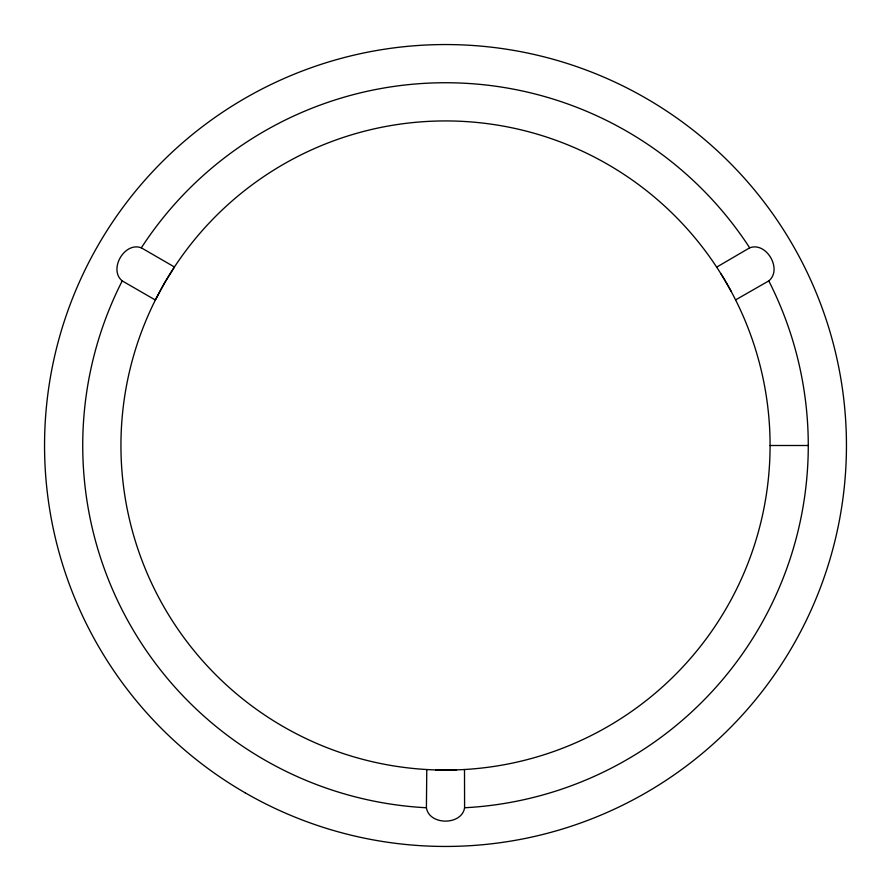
<?xml version="1.0" encoding="UTF-8"?>
<svg xmlns="http://www.w3.org/2000/svg" width="891" height="891" viewBox="0 0 891 891"><rect width="100%" height="100%" fill="white"/><g stroke="black" fill="none" stroke-linecap="round" stroke-linejoin="round"><path stroke-width="1.34" d="M464.501 769.523L464.59 807.758C461.883 825.556 429.117 825.556 426.41 807.758L426.778 769.534M735.587 299.899L768.777 280.899C782.743 269.583 766.472 241.405 749.676 247.832L716.676 267.133M456.493 769.891L455.713 769.913M454.911 769.947L448.763 770.058M447.839 770.069L442.237 770.058M770.08 445.5A324.58 324.58 0 0 1 283.215 726.588A324.58 324.58 0 0 1 283.215 164.412A324.58 324.58 0 0 1 770.08 445.5L808.26 445.5M441.312 770.047L439.508 770.024M438.628 770.002L437.336 769.98M436.501 769.958L435.688 769.935M141.324 247.832C124.528 241.405 108.257 269.583 122.223 280.899L155.346 300.022L164.412 283.215L174.424 266.977L141.324 247.832A362.76 362.76 0 0 1 749.676 247.832M721.142 274.116L721.554 274.784M721.988 275.475L722.646 276.555M723.091 277.301L723.782 278.438M724.249 279.206L725.419 281.188M725.887 281.99L727.29 284.429M727.758 285.243L728.66 286.846M729.105 287.637L729.963 289.196M730.386 289.965L730.988 291.067M768.777 280.899A362.76 362.76 0 0 1 464.59 807.758M426.41 807.758A362.76 362.76 0 0 1 122.223 280.899M245.025 792.734A400.95 400.95 0 0 0 846.45 445.5A400.95 400.95 0 0 0 245.025 98.266A400.95 400.95 0 0 0 245.025 792.734"/></g></svg>
